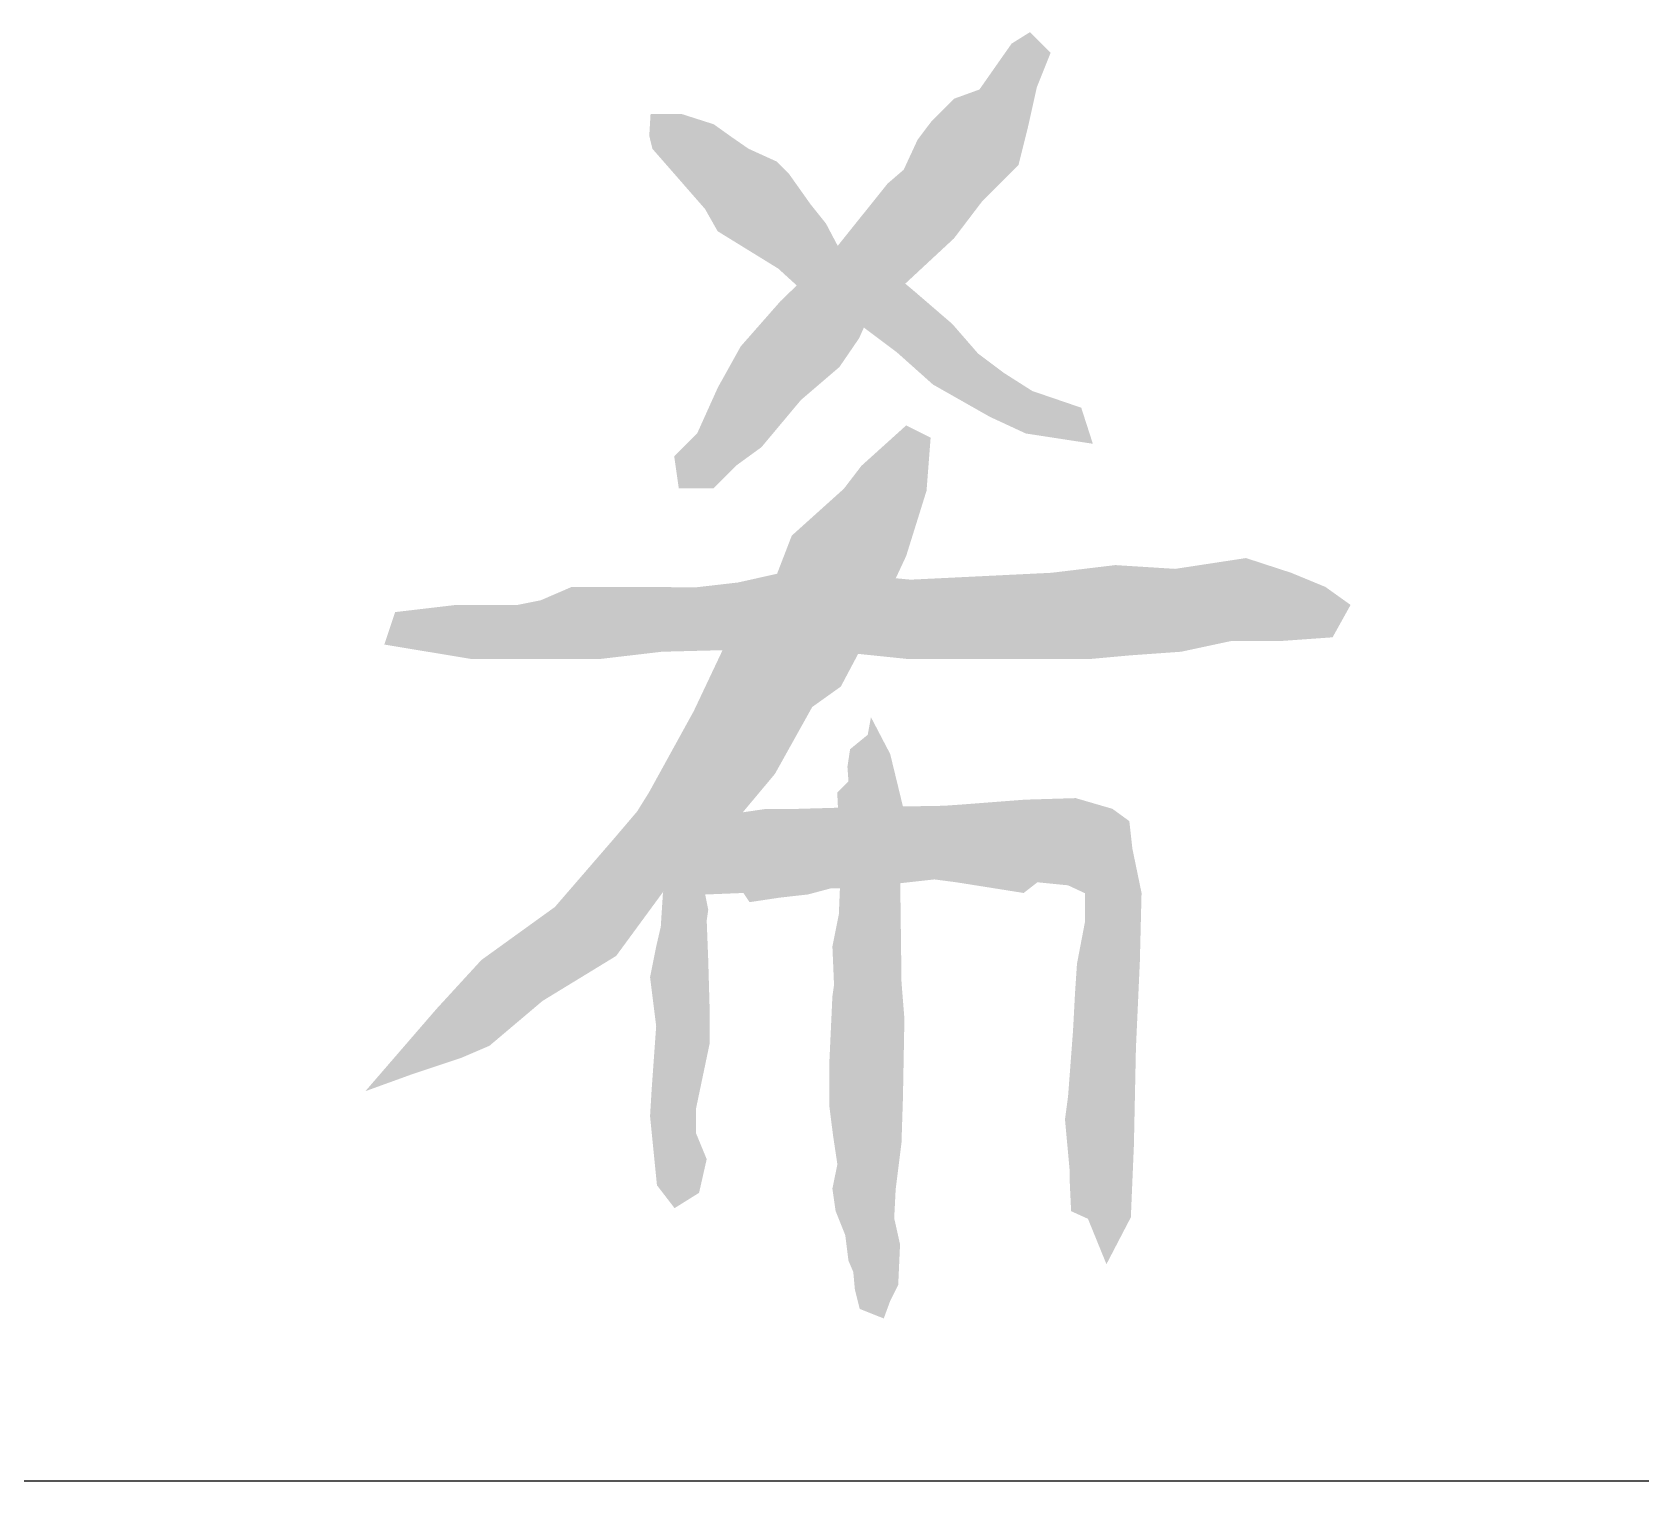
# Model space of a CAD drawing. Extents: x 5066963 to 5185393, y -485691 to -238129.
# Drawn here: x 5163349 to 5164015, y -481741 to -481141 of the extents above; entities that cross this region are included whole.
import ezdxf

# ---------------------------------------------------------------- set-up
doc = ezdxf.new("R2010")
doc.units = 0
doc.header["$LTSCALE"] = 1000
doc.header["$MEASUREMENT"] = 0
doc.layers.get('0').update_dxf_attribs({"linetype": 'CONTINUOUS'})
doc.layers.add('HATCH', color=8, linetype='CONTINUOUS')

msp = doc.modelspace()

# ---------------------------------------------------------------- hatches: boundary and pattern name
at = {"layer": 'HATCH'}
h = msp.add_hatch(color=0, dxfattribs=at)
h.paths.add_polyline_path([(5163729.73, -481262.03), (5163714.26, -481248.7), (5163710.26, -481245.35), (5163694.91, -481259.61), (5163693.14, -481263.54), (5163706.79, -481273.76), (5163721.72, -481287.09), (5163745.2, -481300.42), (5163760.14, -481307.35), (5163774.01, -481309.48), (5163787.88, -481311.61), (5163783.08, -481296.69), (5163762.81, -481289.76), (5163751.07, -481282.29), (5163740.4, -481274.29)])
h.paths.add_polyline_path([(5163710.26, -481245.35), (5163706.64, -481242.31), (5163697.62, -481236.48), (5163682.78, -481230.58), (5163682.32, -481229.71), (5163669.74, -481241.86), (5163665.37, -481246.09), (5163675.84, -481255.64), (5163691.77, -481262.52), (5163693.14, -481263.54), (5163694.91, -481259.61)])
h.paths.add_polyline_path([(5163741.91, -481211.5), (5163757.1, -481196.32), (5163760.9, -481181.14), (5163764.7, -481164.06), (5163770.4, -481149.82), (5163761.85, -481141.28), (5163754.25, -481146.03), (5163747.6, -481155.52), (5163740.96, -481165.01), (5163730.51, -481168.8), (5163721.02, -481178.29), (5163715.32, -481185.88), (5163709.62, -481198.21), (5163702.98, -481203.91), (5163691.58, -481218.14), (5163682.32, -481229.71), (5163682.78, -481230.58), (5163697.62, -481236.48), (5163706.64, -481242.31), (5163710.26, -481245.35), (5163719.12, -481237.12), (5163730.4, -481226.64)])
h.paths.add_polyline_path([(5163671.04, -481212.45), (5163661.97, -481199.66), (5163657.17, -481194.86), (5163645.43, -481189.53), (5163638.49, -481184.73), (5163631.03, -481179.4), (5163617.69, -481175.13), (5163604.88, -481175.13), (5163604.35, -481184.19), (5163605.65, -481189.56), (5163610.75, -481195.39), (5163617.95, -481203.62), (5163627.43, -481214.47), (5163632.63, -481223.65), (5163657.7, -481239.11), (5163665.37, -481246.09), (5163669.74, -481241.86), (5163682.32, -481229.71), (5163677.44, -481220.45)])
h.paths.add_polyline_path([(5163691.15, -481267.95), (5163693.14, -481263.54), (5163691.77, -481262.52), (5163675.84, -481255.64), (5163665.37, -481246.09), (5163658.67, -481252.56), (5163642.21, -481271.28), (5163632.71, -481288.35), (5163624.16, -481307.33), (5163614.67, -481316.82), (5163616.57, -481330.1), (5163630.81, -481330.1), (5163640.31, -481320.62), (5163650.75, -481313.03), (5163667.1, -481293.49), (5163683.04, -481279.82)])
h.paths.add_polyline_path([(5163719.07, -481331.04), (5163720.76, -481309.08), (5163710.63, -481304.02), (5163692.13, -481320.72), (5163684.86, -481330.22), (5163663.31, -481349.61), (5163657.23, -481365.39), (5163666.27, -481363.37), (5163706.34, -481367.25), (5163710.63, -481358.06)])
h.paths.add_polyline_path([(5163706.34, -481367.25), (5163666.27, -481363.37), (5163657.23, -481365.39), (5163656.34, -481367.71), (5163634.67, -481397.02), (5163667.76, -481396.17), (5163690.77, -481398.55), (5163698.84, -481383.31)])
h.paths.add_polyline_path([(5163894.51, -481378.28), (5163884.07, -481370.83), (5163869.91, -481364.99), (5163851.25, -481358.9), (5163821.94, -481363.37), (5163797.21, -481361.81), (5163770.73, -481364.99), (5163712.51, -481367.84), (5163706.34, -481367.25), (5163698.84, -481383.31), (5163690.77, -481398.55), (5163711.02, -481400.64), (5163749.81, -481400.64), (5163787.1, -481400.64), (5163803.51, -481399.15), (5163824.4, -481397.66), (5163845.29, -481393.19), (5163866.17, -481393.19), (5163887.06, -481391.7)])
h.paths.add_polyline_path([(5163656.34, -481367.71), (5163657.23, -481365.39), (5163641.05, -481369.01), (5163623.66, -481371.01), (5163596.15, -481370.83), (5163581.23, -481370.83), (5163572.28, -481370.83), (5163559.46, -481376.36), (5163549.91, -481378.28), (5163524.54, -481378.28), (5163499.18, -481381.26), (5163494.71, -481394.68), (5163530.51, -481400.64), (5163584.22, -481400.64), (5163609.58, -481397.66), (5163634.67, -481397.02)])
h.paths.add_polyline_path([(5163671.76, -481420.54), (5163683.59, -481412.09), (5163690.77, -481398.55), (5163667.76, -481396.17), (5163634.67, -481397.02), (5163622.75, -481422.23), (5163604.16, -481456), (5163599.3, -481463.78), (5163589.79, -481474.95), (5163565.29, -481503.29), (5163534.87, -481525.24), (5163516.28, -481545.5), (5163486.87, -481579.52), (5163506.14, -481572.52), (5163526.42, -481565.77), (5163538.25, -481560.7), (5163560.22, -481542.13), (5163590.64, -481523.55), (5163611.03, -481495.73), (5163641.34, -481466.13), (5163656.33, -481448.23)])
h.paths.add_polyline_path([(5163709.3, -481461.69), (5163688.3, -481462.04), (5163682.42, -481462.21), (5163682.78, -481469.85), (5163683.29, -481480.51), (5163682.78, -481490.42), (5163683.23, -481495.59), (5163694.63, -481494.96), (5163700.33, -481494.32), (5163708.19, -481493.45), (5163708.11, -481486.86)])
h.paths.add_polyline_path([(5163704.03, -481439.99), (5163696.06, -481424.73), (5163694.73, -481432.03), (5163687.43, -481438), (5163686.34, -481445.29), (5163686.77, -481451.27), (5163682.12, -481455.92), (5163682.42, -481462.21), (5163688.3, -481462.04), (5163709.3, -481461.69)])
h.paths.add_polyline_path([(5163682.78, -481469.85), (5163682.42, -481462.21), (5163666.12, -481462.67), (5163652.82, -481462.67), (5163643.03, -481464.11), (5163641.34, -481466.13), (5163611.03, -481495.73), (5163610.03, -481497.11), (5163609.11, -481511.41), (5163607.21, -481519.64), (5163604.67, -481532.31), (5163607.21, -481552.56), (5163605.31, -481579.15), (5163604.67, -481589.91), (5163606.57, -481608.9), (5163607.53, -481618.43), (5163614.81, -481627.9), (5163624.95, -481621.57), (5163628.11, -481607.64), (5163623.68, -481596.88), (5163623.68, -481586.75), (5163629.38, -481559.53), (5163629.38, -481547.5), (5163628.75, -481525.34), (5163628.11, -481508.88), (5163628.75, -481504.45), (5163627.48, -481498.12), (5163643.32, -481497.49), (5163645.85, -481501.29), (5163658.52, -481499.39), (5163669.92, -481498.12), (5163679.43, -481495.59), (5163683.23, -481495.59), (5163682.78, -481490.42), (5163683.29, -481480.51)])
h.paths.add_polyline_path([(5163802.96, -481467.74), (5163795.99, -481462.67), (5163780.79, -481458.24), (5163759.88, -481458.87), (5163735.18, -481460.77), (5163726.31, -481461.4), (5163709.3, -481461.69), (5163708.11, -481486.86), (5163708.19, -481493.45), (5163722.31, -481491.88), (5163731.38, -481493.06), (5163759.25, -481497.49), (5163764.95, -481493.06), (5163777.62, -481494.32), (5163784.56, -481497.56), (5163784.56, -481509.74), (5163781.31, -481526.8), (5163780.5, -481538.99), (5163779.68, -481554.42), (5163777.62, -481581.68), (5163776.35, -481591.18), (5163778.26, -481612.07), (5163778.26, -481615.87), (5163778.89, -481629.16), (5163785.86, -481632.33), (5163793.5, -481651.1), (5163803.6, -481631.69), (5163804.86, -481601.94), (5163805.7, -481561.74), (5163807.32, -481525.99), (5163808.03, -481497.49), (5163804.23, -481479.13)])
h.paths.add_polyline_path([(5163708.19, -481493.45), (5163700.33, -481494.32), (5163694.63, -481494.96), (5163683.23, -481495.59), (5163682.78, -481506.35), (5163680.12, -481519.62), (5163680.79, -481535.55), (5163680.12, -481540.19), (5163678.8, -481568.72), (5163678.8, -481585.31), (5163680.37, -481597.72), (5163682.18, -481609.77), (5163680.12, -481619.82), (5163681.45, -481629.11), (5163685.44, -481639.06), (5163686.77, -481649.68), (5163688.76, -481654.32), (5163689.42, -481661.62), (5163691.41, -481669.58), (5163701.37, -481673.56), (5163704.03, -481666.27), (5163707.35, -481659.63), (5163708.11, -481642.91), (5163705.69, -481632.07), (5163706.3, -481620.01), (5163708.71, -481600.73), (5163709.31, -481582.06), (5163709.91, -481549.52), (5163708.71, -481534.46)])

# ---------------------------------------------------------------- linework, layer by layer
msp.add_line((5160924.09, -481740.74), (5166424.09, -481740.74))

doc.saveas('drawing.dxf')
